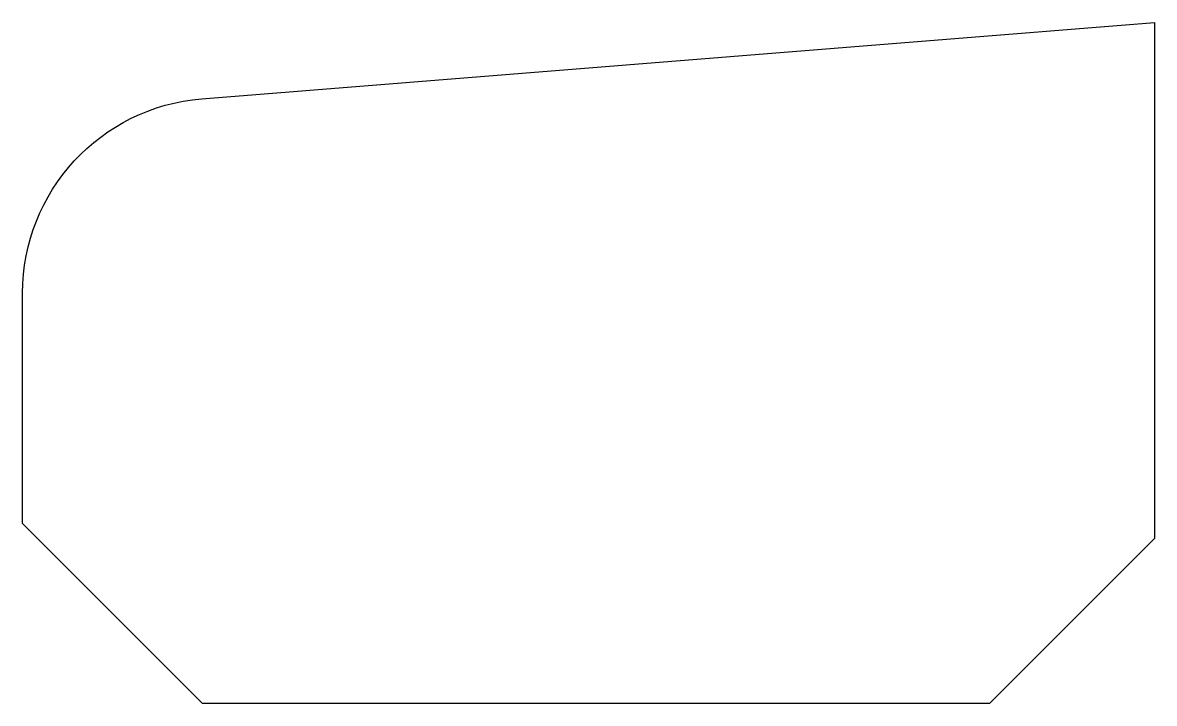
# Model space of a CAD drawing. Extents: x 0 to 75.5, y 0 to 45.4.
import ezdxf

# ---------------------------------------------------------------- set-up
doc = ezdxf.new("R2010")
doc.units = 0
doc.layers.get('0').update_dxf_attribs({"color": 2, "linetype": 'CONTINUOUS'})

msp = doc.modelspace()

# ---------------------------------------------------------------- linework, layer by layer
at = {"color": 2, "linetype": 'CONTINUOUS'}
msp.add_lwpolyline([(0, 12), (0, 27.36, -0.390984), (11.96, 40.32), (75.5, 45.4), (75.5, 11), (64.5, 0), (12, 0)], format="xyb", close=True, dxfattribs=at)

doc.saveas('drawing.dxf')
